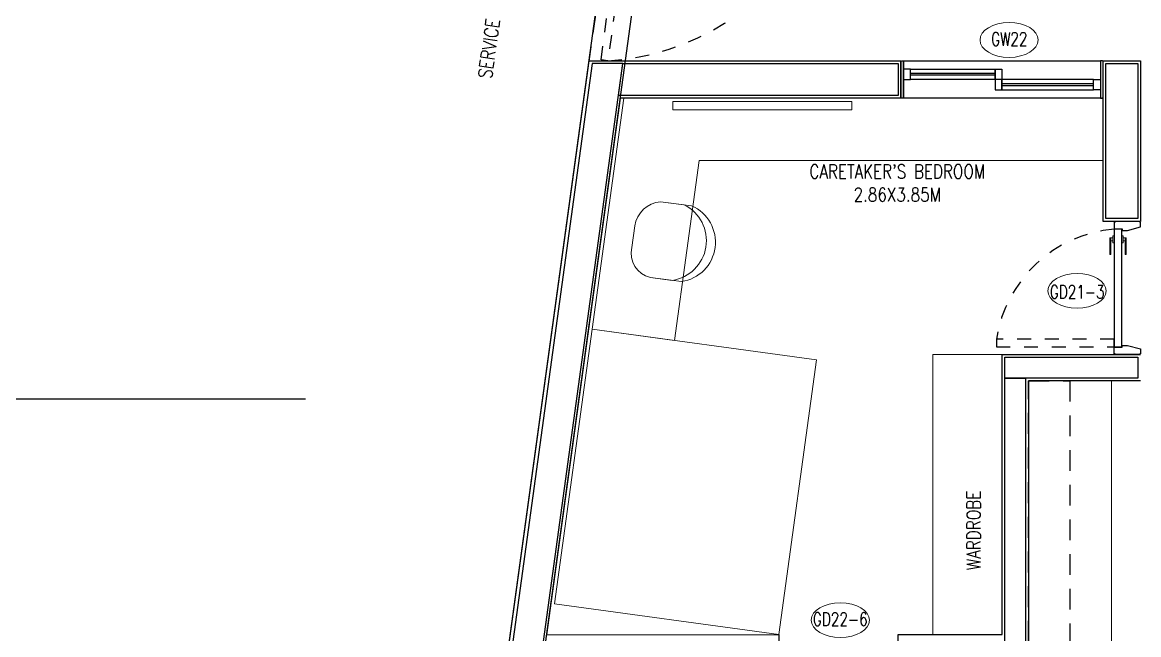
# Model space of a CAD drawing. Header units: metres. Extents: x 42 to 199, y -121 to 268.
# Drawn here: x 73.94 to 81.99, y -56.59 to -52.18 of the extents above; entities that cross this region are included whole.
import ezdxf
from ezdxf.enums import TextEntityAlignment as Align

# ---------------------------------------------------------------- set-up
doc = ezdxf.new("R2010")
doc.units = ezdxf.units.M
doc.header["$LTSCALE"] = 0.3
doc.linetypes.add('DASHDOT2', pattern=[0.5, 0.25, -0.125, 0, -0.125])
doc.linetypes.add('HIDDEN', pattern=[0.375, 0.25, -0.125])
doc.layers.get('0').update_dxf_attribs({"color": 8})
for name, color, linetype, lineweight in [('A-AnnO-section lines', 8, 'Continuous', 18), ('A-DOOR TAGS', 8, 'Continuous', 9), ('A-Furniture', 8, 'Continuous', 0), ('DA HOUSE ARCH LAYOUT', 8, 'Continuous', 9), ('ELEVATION 3', 8, 'Continuous', 13)]:
    doc.layers.add(name, color=color, linetype=linetype, lineweight=lineweight)
for name, color, linetype in [('A-DWV', 8, 'Continuous'), ('A-ELEVATION 3', 8, 'Continuous'), ('A-Glass', 8, 'Continuous'), ('A-Hidden-Above', 8, 'HIDDEN'), ('A-Site Boundary', 8, 'Continuous'), ('A-TEXT ARCHITECURAL', 8, 'Continuous'), ('A-Wall-Full', 8, 'Continuous'), ('A-Wall-Plst', 8, 'Continuous')]:
    doc.layers.add(name, color=color, linetype=linetype)
doc.styles.add('ROMANS', font='romans.shx', dxfattribs={"width": 0.8, "height": 0.5})
doc.styles.add('RomanS-Narrow', font='romans.shx', dxfattribs={"width": 0.75})
doc.styles.get("Standard").update_dxf_attribs({"font": 'arial.ttf'})

# ---------------------------------------------------------------- blocks, each defined once
blk = doc.blocks.new('zw$195B-flat-1-flat-1-flat-1-flat-1-flat-1-flat-1')
at = {"layer": 'A-Site Boundary', "color": 8, "ltscale": 0.6}
for points in [[(30.9785, 5.1523), (30.2862, -1.8121), (29.6282, -8.4313), (29.1107, -13.637), (28.9733, -15.0186), (28.765, -17.114), (28.5491, -19.2858), (28.4154, -20.6307), (28.2929, -21.8633), (28.0026, -24.7832), (27.6923, -27.9053), (27.517, -29.6682), (27.2042, -32.8151), (26.8782, -36.0943), (26.5516, -39.3802), (-7.0022, -34.7719)], [(30.7198, 5.178), (30.0275, -1.7864), (29.3695, -8.4055), (28.852, -13.6112), (28.7146, -14.9928), (28.5063, -17.0883), (28.2904, -19.2601), (28.1567, -20.6049), (28.0342, -21.8376), (27.7439, -24.7575), (27.4336, -27.8796), (27.2583, -29.6425), (26.9455, -32.7893), (26.6195, -36.0686), (26.3195, -39.0858), (-6.7217, -34.548), (-6.3673, -30.4861), (-5.6909, -22.7347), (-5.0415, -15.2918), (-4.322, -7.0464), (-3.7186, -0.1311), (-3.2226, 5.5538)]]:
    blk.add_lwpolyline(points, dxfattribs=at)
blk = doc.blocks.new('zw$CD40')
h = blk.add_hatch()
h.set_pattern_fill('ANSI31', color=8, scale=0.00077108, style=0)
h.set_pattern_definition([(45, (2.80108964, 1.68303136), (-6.81544715e-05, 6.81544715e-05), [])])
h.paths.add_polyline_path([(0.043944, 0.006515), (0.042036, 0.004607, -0.414214), (0.045853, 0.004607)])
h.paths.add_polyline_path([(0.042036, 0.004607), (0.040128, 0.002699), (0.041245, 0.002699, -0.198912)])
h.paths.add_polyline_path([(0.045853, 0.004607, -0.198912), (0.046643, 0.002699), (0.047761, 0.002699)])
at = {"color": 8}
for p, q in [((0.040128, 0.002699), (0.043944, 0.006515)), ((0.047761, 0.002699), (0.043944, 0.006515)), ((0.040128, 0.002699), (0.041245, 0.002699)), ((0.046643, 0.002699), (0.047761, 0.002699))]:
    blk.add_line(p, q, dxfattribs=at)
at = {"color": 8, "linetype": 'DASHDOT2', "ltscale": 0.3, "const_width": 0.0000907}
blk.add_lwpolyline([(0.040128, 0.002699), (0.003069, 0.002699)], dxfattribs=at)
at = {"color": 8}
blk.add_circle((0.043944, 0.002699), 0.002699, dxfattribs=at)
blk.add_attdef("A'", text='', height=0.003, dxfattribs=at).set_placement((0.04437, 0.002721), align=Align.MIDDLE)
blk = doc.blocks.new('SECTION LINES')
at = {"layer": 'A-AnnO-section lines', "color": 8}
ref = blk.add_blockref('zw$CD40', (76.2876, -55.1624, -28.1122), dxfattribs=dict(at, xscale=-100, yscale=100, zscale=100))
ref.add_attrib("A'", '1', dxfattribs={"layer": '0', "height": 0.3}).set_placement((71.8506, -54.8903, -28.1122), align=Align.MIDDLE)
blk = doc.blocks.new('FK_R_BLR_FINAL FLOOR PLANS_24.09.2020$0$Door Legend-flat-46')
at = {"color": 8, "linetype": 'ByBlock'}
blk.add_ellipse((-0.0021, 0.106), major_axis=(0.21, 0.0004), ratio=0.597277, start_param=-3.141592653589793, end_param=3.141592653589793, dxfattribs=at)
blk = doc.blocks.new('*U121')
at = {"color": 8}
for points in [[(3.2108, -0.025), (3.2608, -0.025), (3.2608, 0.05), (3.2108, 0.05)], [(3.2608, 0.05), (3.2608, -0.025), (3.8708, -0.025), (3.8708, 0.05)], [(3.9208, -0.025), (3.8708, -0.025), (3.8708, 0.05), (3.9208, 0.05)]]:
    blk.add_lwpolyline(points, close=True, dxfattribs=at)
at = {"layer": 'A-Glass', "color": 8}
blk.add_lwpolyline([(3.2608, 0.0195), (3.2608, 0.0055), (3.8708, 0.0055), (3.8708, 0.0195)], close=True, dxfattribs=at)
blk = doc.blocks.new('*U144')
at = {"color": 8}
for points in [[(3.1608, -0.025), (3.2108, -0.025), (3.2108, 0.05), (3.1608, 0.05)], [(3.2108, 0.05), (3.2108, -0.025), (3.8708, -0.025), (3.8708, 0.05)], [(3.9208, -0.025), (3.8708, -0.025), (3.8708, 0.05), (3.9208, 0.05)]]:
    blk.add_lwpolyline(points, close=True, dxfattribs=at)
at = {"layer": 'A-Glass', "color": 8}
blk.add_lwpolyline([(3.2108, 0.0195), (3.2108, 0.0055), (3.8708, 0.0055), (3.8708, 0.0195)], close=True, dxfattribs=at)
blk = doc.blocks.new('zw$4B53')
at = {"color": 8}
blk.add_lwpolyline([(0.42, -0.001), (0.42, -0.001), (0.412, 0.24, 0.413054), (0.103, 0.474), (-0.137, 0.465, 0.347123), (-0.428, 0.209), (-0.418, -0.055, 0.733409)], format="xyb", close=True, dxfattribs=at)
blk.add_lwpolyline([(0.412, 0.24), (0.424, -0.105, -0.753413), (-0.415, -0.136), (-0.428, 0.209)], format="xyb", dxfattribs=at)
blk = doc.blocks.new('HANDLE DOOR')
for points in [[(-51814.5, 3550.6), (-51864.5, 3550.6), (-51864.5, 3540.6), (-51814.5, 3540.6)], [(-51948.5, 3519.8), (-51828.5, 3519.8), (-51828.5, 3526.5), (-51948.5, 3526.5)], [(-51828.5, 3526.5), (-51849, 3526.5), (-51849, 3540.6), (-51828.5, 3540.6)]]:
    blk.add_lwpolyline(points, close=True)
blk = doc.blocks.new('DA HOUSE ARCH LAYOUT')
at = {"layer": 'A-DWV', "color": 8, "linetype": 'Continuous'}
for points in [[(-15.3306, 6.9632), (-15.2736, 6.9632), (-15.2736, 6.9512), (-15.2356, 6.9512), (-15.1406, 6.9762), (-15.1406, 7.0102), (-15.1466, 7.0102), (-15.1466, 7.0162), (-15.3246, 7.0162), (-15.3246, 7.0102), (-15.3306, 7.0102)], [(-15.2757, 6.1112), (-15.2757, 6.9612), (-15.3307, 6.9612), (-15.3307, 6.1112)], [(-15.3246, 6.0622), (-15.3306, 6.0622), (-15.3306, 6.1092), (-15.2736, 6.1092), (-15.2736, 6.1212), (-15.2356, 6.1212), (-15.1406, 6.0962), (-15.1406, 6.0622), (-15.1466, 6.0622), (-15.1466, 6.0562), (-15.3246, 6.0562)]]:
    blk.add_lwpolyline(points, close=True, dxfattribs=at)
at = {"layer": 'A-ELEVATION 3', "color": 8}
for points in [[(-16.8666, 8.175), (-16.8506, 8.175), (-16.8506, 7.905), (-16.8666, 7.905), (-16.8666, 7.909), (-16.8706, 7.909), (-16.8706, 8.171), (-16.8666, 8.171), (-16.8666, 8.175)], [(-15.4146, 8.175), (-15.4306, 8.175), (-15.4306, 7.905), (-15.4146, 7.905), (-15.4146, 7.909), (-15.4106, 7.909), (-15.4106, 8.171), (-15.4146, 8.171), (-15.4146, 8.175)]]:
    blk.add_lwpolyline(points, dxfattribs=at)
blk.add_lwpolyline([(-16.8506, 8.175), (-15.4306, 8.175), (-15.4306, 7.905), (-16.8506, 7.905)], close=True, dxfattribs=at)
at = {"layer": 'A-Furniture', "color": 8}
blk.add_lwpolyline([(-18.8697, 7.905), (-15.4106, 7.905), (-15.4106, 7.455), (-18.3266, 7.455), (-18.5046, 6.1586), (-19.099, 6.2402), (-18.8701, 7.9051), (-18.8694, 7.905)], dxfattribs=at)
for points in [[(-17.2247, 7.88), (-17.2247, 7.82), (-18.5157, 7.82), (-18.5157, 7.88)], [(-19.0984, 6.2401), (-17.4783, 6.0176), (-17.7504, 4.0362), (-19.3705, 4.2587)], [(-15.3496, 2.985), (-15.9496, 2.985), (-15.9496, 5.8667), (-15.3496, 5.8667)]]:
    blk.add_lwpolyline(points, close=True, dxfattribs=at)
at = {"layer": 'A-Hidden-Above', "color": 8}
for points in [[(-18.85, 9.5556), (-18.8004, 9.5489), (-18.9841, 8.175), (-19.0337, 8.1816)], [(-15.3307, 6.1662), (-16.1807, 6.1662), (-16.1807, 6.1112), (-15.3307, 6.1112)]]:
    blk.add_lwpolyline(points, close=True, dxfattribs=at)
at = {"layer": 'A-Hidden-Above', "color": 8, "ltscale": 2}
blk.add_lwpolyline([(-9.5698, 6.3712), (-9.5698, 8.7712), (-19.0384, 8.7712), (-19.1208, 8.1712)], dxfattribs=at)
blk.add_lwpolyline([(-15.9496, 5.8667), (-15.6496, 5.8667), (-15.6496, 2.985), (-15.9496, 2.985)], close=True, dxfattribs=at)
at = {"layer": 'A-Hidden-Above', "color": 8}
for centre, radius, start, end in [((-19.0891, 9.9492), 1.7773, 273.38708, 330.98806), ((-15.2508, 6.0239), 0.9407, 94.87037, 171.29983)]:
    blk.add_arc(centre, radius, start, end, dxfattribs=at)
at = {"layer": 'A-Wall-Full', "color": 8}
blk.add_lwpolyline([(-18.8758, 8.155), (-19.0978, 8.155), (-21.7535, -11.1817), (-21.536, -11.2148), (-18.8758, 8.155)], dxfattribs=at)
for points in [[(-16.8906, 7.925), (-18.9074, 7.925), (-18.8758, 8.155), (-16.8906, 8.155)], [(-16.1196, 6.0367), (-15.1606, 6.0367), (-15.1606, 5.8867), (-16.1196, 5.8867)], [(-15.9696, 2.4662), (-16.1196, 2.4662), (-16.1196, 5.8867), (-15.9696, 5.8867)]]:
    blk.add_lwpolyline(points, close=True, dxfattribs=at)
at = {"layer": 'A-Wall-Full', "color": 8, "ltscale": 0.25}
blk.add_lwpolyline([(-15.3906, 8.155), (-15.1606, 8.155), (-15.1606, 7.0362), (-15.3906, 7.0362)], close=True, dxfattribs=at)
at = {"layer": 'A-Wall-Plst', "color": 8}
for points in [[(-18.9497, 3.8462), (-18.9497, 3.5462), (-19.1397, 3.5462), (-19.1397, 3.8462), (-19.4524, 3.8462), (-19.6392, 2.4862), (-19.1397, 2.4862), (-19.1397, 2.7862), (-18.9497, 2.7862), (-18.9497, 2.4862), (-16.1396, 2.4862), (-16.1396, 3.8462), (-16.8904, 3.8462), (-16.8904, 4.0362), (-16.1396, 4.0362), (-16.1396, 6.0567), (-15.1406, 6.0567)], [(-15.1406, 5.8667), (-15.9496, 5.8667), (-15.9496, 2.985), (-15.1472, 2.985)], [(-21.7817, -11.2031), (-19.1203, 8.175), (-16.8706, 8.175), (-16.8706, 7.905), (-18.895, 7.905), (-19.4263, 4.0359), (-17.7504, 4.0362), (-17.7504, 3.8462), (-18.9497, 3.8462), (-18.9497, 3.5462)]]:
    blk.add_lwpolyline(points, dxfattribs=at)
blk.add_lwpolyline([(-15.4106, 8.175), (-15.1406, 8.175), (-15.1406, 7.0162), (-15.4106, 7.0162)], close=True, dxfattribs=at)
at = {"layer": 'ELEVATION 3', "color": 8}
for points in [[(-15.3307, 7.0112), (-15.3257, 7.0112), (-15.3257, 7.0152), (-15.3307, 7.0152), (-15.3307, 7.0162), (-15.3247, 7.0162), (-15.3247, 7.0102), (-15.3307, 7.0102)], [(-15.3306, 6.0612), (-15.3256, 6.0612), (-15.3256, 6.0572), (-15.3306, 6.0572), (-15.3306, 6.0562), (-15.3246, 6.0562), (-15.3246, 6.0622), (-15.3306, 6.0622)]]:
    blk.add_lwpolyline(points, close=True, dxfattribs=at)
at = {"layer": 'A-AnnO-section lines', "color": 8, "ltscale": 0.25}
blk.add_blockref('SECTION LINES', (-97.1462, 60.628), dxfattribs=at)
at = {"layer": 'A-DOOR TAGS', "color": 8}
ref = blk.add_blockref('FK_R_BLR_FINAL FLOOR PLANS_24.09.2020$0$Door Legend-flat-46', (-16.0868, 8.2186), dxfattribs=at)
ref.add_attrib('D1', 'GW22', dxfattribs={"layer": '0', "height": 0.096, "style": 'RomanS-Narrow', "width": 0.75}).set_placement((-16.0878, 8.3316, 0), align=Align.MIDDLE)
ref = blk.add_blockref('FK_R_BLR_FINAL FLOOR PLANS_24.09.2020$0$Door Legend-flat-46', (-15.5965, 6.6213), dxfattribs=dict(at, xscale=-1, rotation=180))
ref.add_attrib('D1', 'GD21-3', dxfattribs={"layer": '0', "height": 0.096, "style": 'RomanS-Narrow', "width": 0.75}).set_placement((-15.5975, 6.5082, 0), align=Align.MIDDLE)
ref = blk.add_blockref('FK_R_BLR_FINAL FLOOR PLANS_24.09.2020$0$Door Legend-flat-46', (-17.3086, 4.0348), dxfattribs=dict(at, xscale=-1))
ref.add_attrib('D1', 'GD22-6', dxfattribs={"layer": '0', "height": 0.096, "style": 'RomanS-Narrow', "width": 0.75}).set_placement((-17.3075, 4.1479, 0), align=Align.MIDDLE)
at = {"layer": 'A-DWV', "color": 8, "xscale": -1, "rotation": 359.9999999999999}
blk.add_blockref('*U121', (-12.9298, 8.065), dxfattribs=at)
at = {"layer": 'A-DWV', "color": 8}
blk.add_blockref('*U144', (-19.3514, 7.99), dxfattribs=at)
at = {"layer": 'A-Furniture', "color": 8, "xscale": -0.6562308774848057, "yscale": 0.6562308774848055, "zscale": 0.6562308774848055, "rotation": 84.5298407831123}
blk.add_blockref('zw$4B53', (-18.4948, 6.8657), dxfattribs=at)
at = {"layer": 'A-Site Boundary', "color": 8, "rotation": 270}
blk.add_blockref('zw$195B-flat-1-flat-1-flat-1-flat-1-flat-1-flat-1', (16.3523, 6.275), dxfattribs=at)
at = {"layer": 'ELEVATION 3', "color": 8, "yscale": 0.0009999999999999992, "zscale": 0.0009999999999999992}
for p, xscale, rotation in [((-18.8738, 58.7262), -0.0009999999999999992, 269.9917667529663), ((-11.7326, 58.7262), 0.0009999999999999992, 90.00823324703371)]:
    blk.add_blockref('HANDLE DOOR', p, dxfattribs=dict(at, xscale=xscale, rotation=rotation))
at = {"layer": 'A-TEXT ARCHITECURAL', "color": 8, "insert": (-18.474, 7.4261), "char_height": 0.1, "width": 3.15648, "attachment_point": 1, "style": 'ROMANS'}
blk.add_mtext("\\pxqc;CARETAKER'S BEDROOM\\P2.86X3.85M", dxfattribs=at)
at = {"layer": 'A-TEXT ARCHITECURAL', "color": 8, "char_height": 0.1, "style": 'ROMANS', "bg_fill": 2}
for s, insert, width, attachment_point, rotation in [('\\pxqc;SERVICE ENTRY - 1.35M WIDE', (-19.9755, 7.6832), 2.39296, 1, 81.88826), ('WARDROBE', (-16.295, 4.5024), 2.437609, 7, 90)]:
    blk.add_mtext(s, dxfattribs=dict(at, insert=insert, width=width, attachment_point=attachment_point, rotation=rotation))
at = {"layer": 'A-Furniture', "color": 8}
blk.add_lwpolyline([(-16.6396, 4.0362), (-16.1396, 4.0362), (-16.1396, 6.0567), (-16.6396, 6.0567)], close=True, dxfattribs=at)

msp = doc.modelspace()

# ---------------------------------------------------------------- block references
at = {"layer": 'DA HOUSE ARCH LAYOUT'}
msp.add_blockref('DA HOUSE ARCH LAYOUT', (97.1462, -60.628), dxfattribs=at)

doc.saveas('drawing.dxf')
